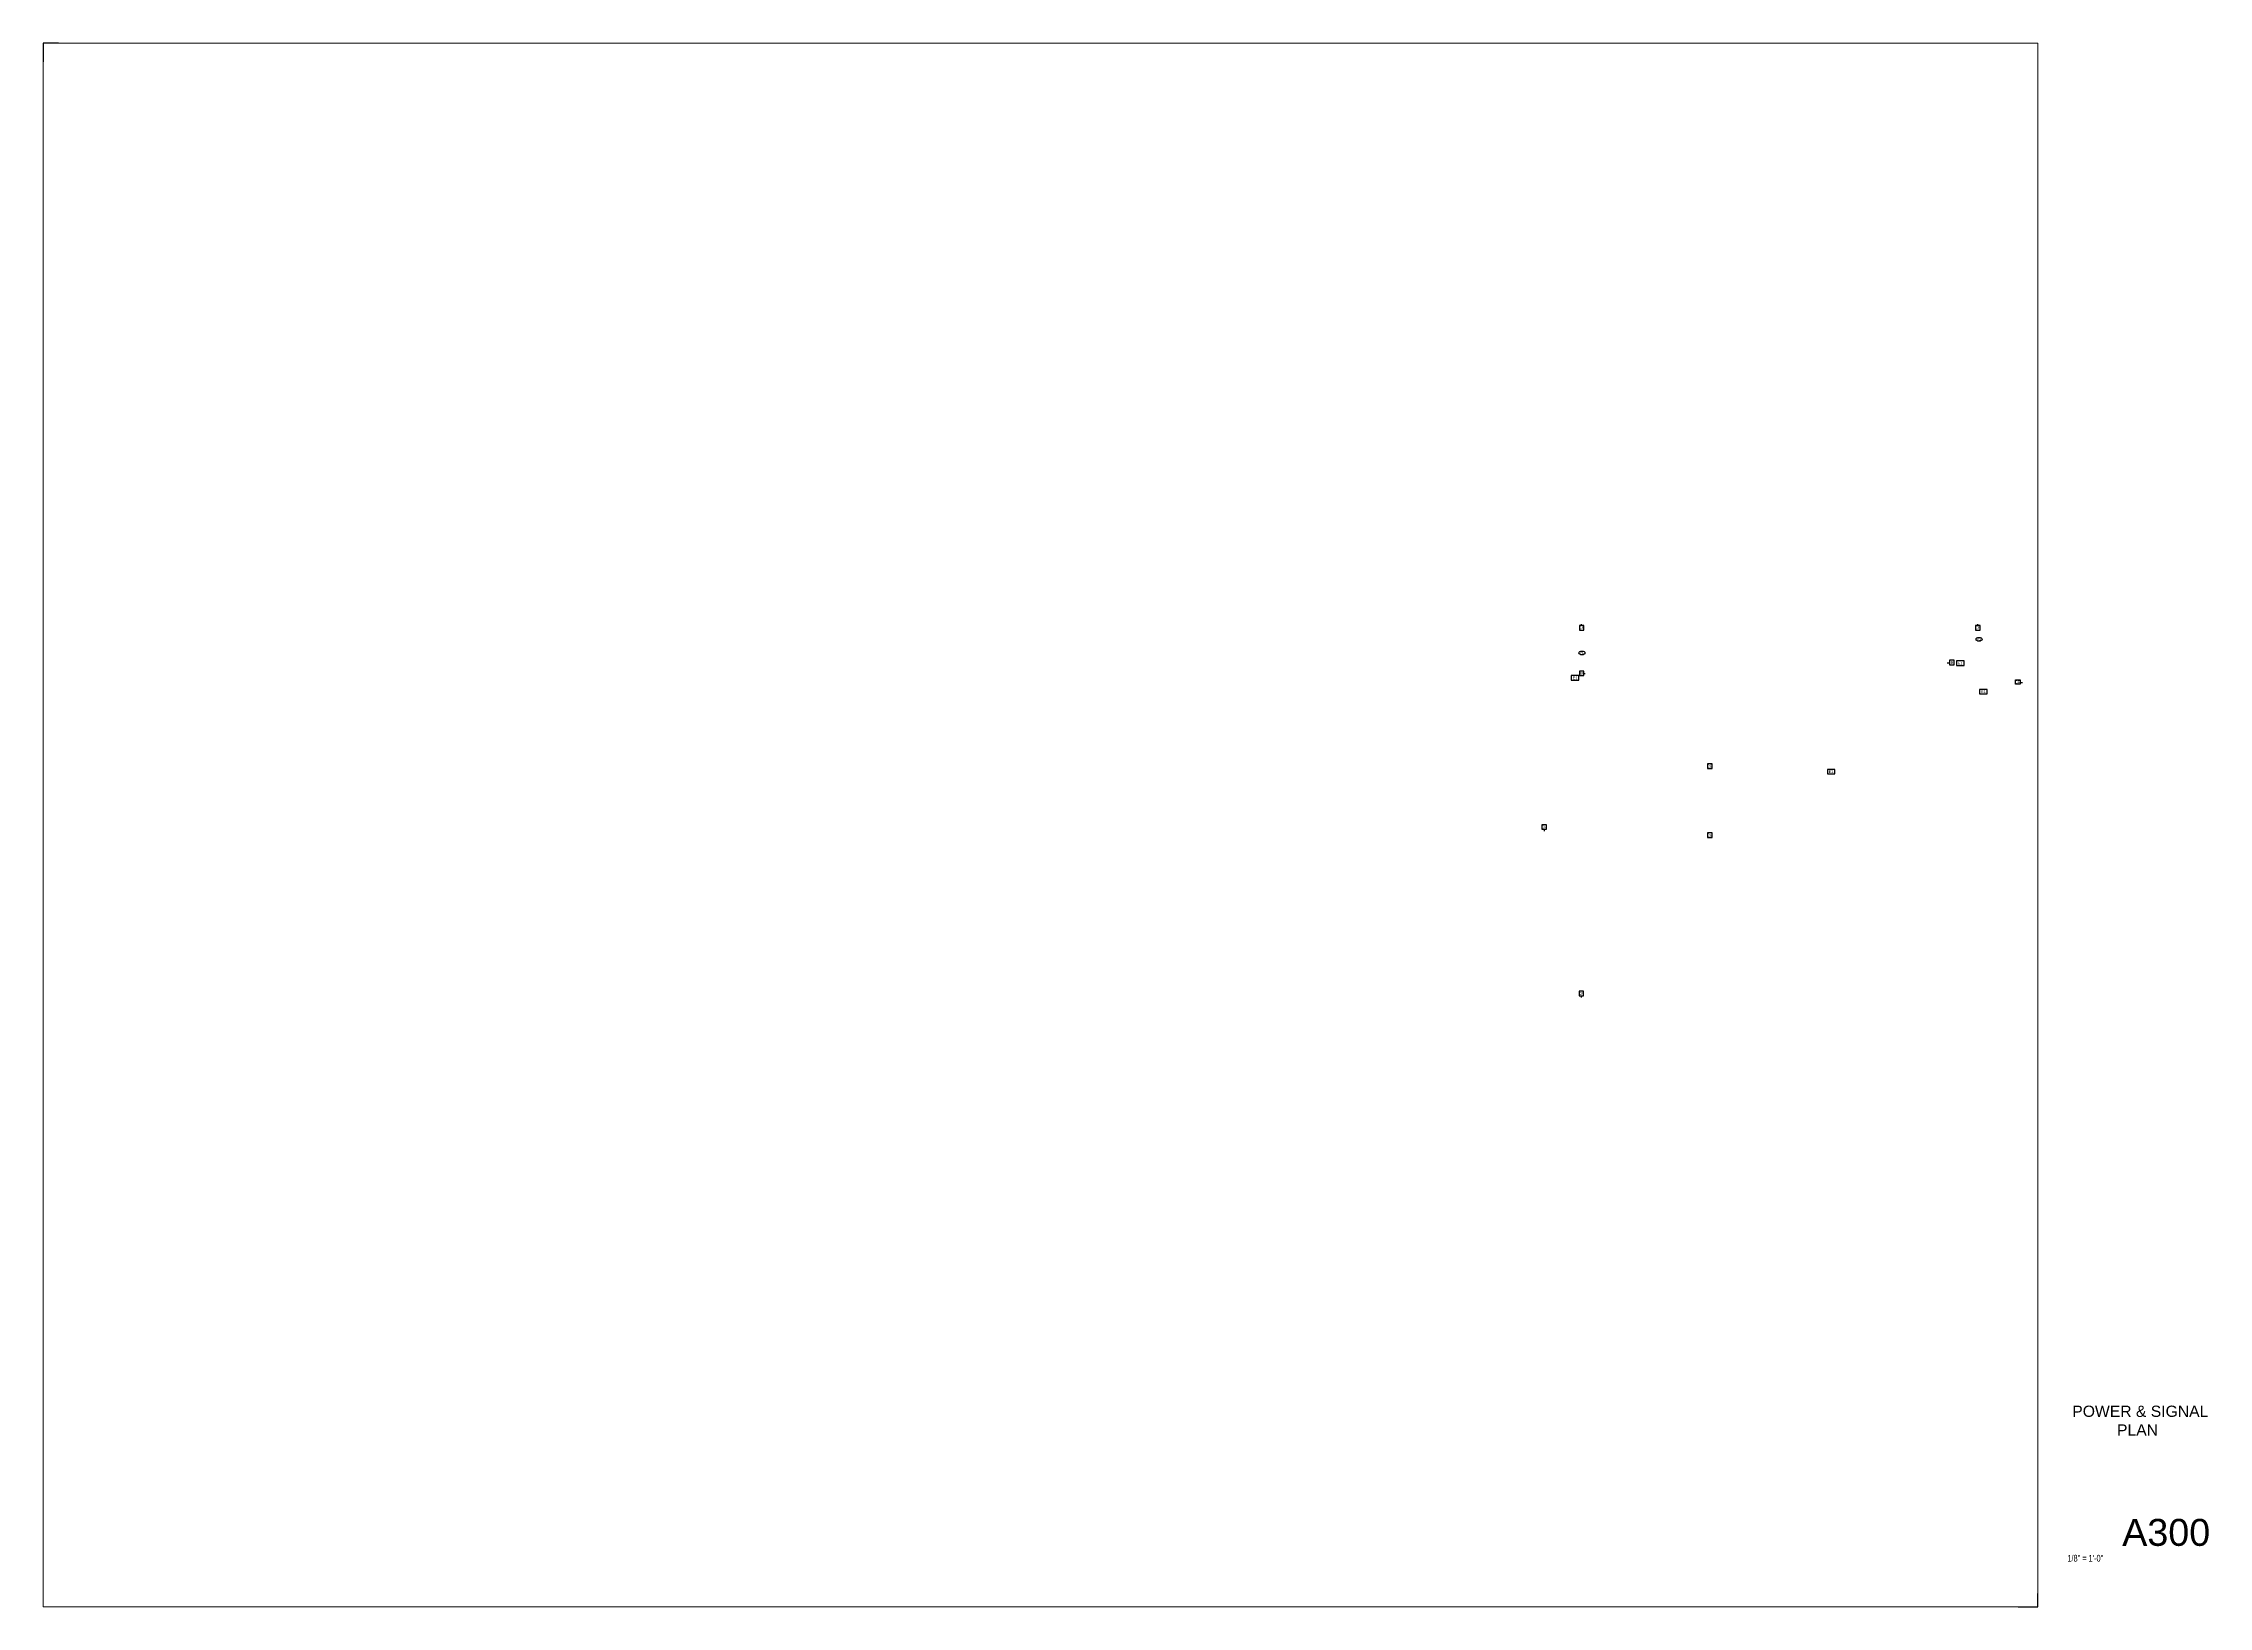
# Paper-space layout 'A300 - POWER AND SIGNAL PLAN 30x42' of a CAD drawing. Header units: inches. Extents: x 1.5 to 41.6, y 0.5 to 29.5.
# The model-space entities are those that its viewports show. They can reach past a viewport. Long polylines and large blocks are cut down to what shows.
import ezdxf
from ezdxf.enums import TextEntityAlignment as Align

# ---------------------------------------------------------------- set-up
doc = ezdxf.new("R2010")
doc.units = ezdxf.units.IN
doc.header["$LTSCALE"] = 96
doc.header["$MEASUREMENT"] = 0
for name, color, linetype in [('A-Anno-PwrS', 7, 'Continuous'), ('A-Powr-Exst', 15, 'Continuous'), ('A-Powr-Neww', 4, 'Continuous'), ('Legend 300$0$A-Powr-Neww', 4, 'Continuous'), ('TTLB', 254, 'Continuous')]:
    doc.layers.add(name, color=color, linetype=linetype)
doc.layers.add('Viewport', color=14, linetype='Continuous', plot=False)
doc.styles.add('OTJ_Title1', font='swiss.ttf')
doc.styles.add('XFINE', font='helvlght.shx', dxfattribs={"width": 0.85, "bigfont": 'special.shx'})
doc.styles.add('XFINE_0', font='swissl.ttf')
doc.styles.add('XFINE_1', font='swissl.ttf', dxfattribs={"height": 1.25})
doc.styles.add('XFINE_1-8', font='swissl.ttf', dxfattribs={"height": 10})
doc.styles.add('XFINE_6', font='swissl.ttf', dxfattribs={"height": 0.208333})

# ---------------------------------------------------------------- blocks, each defined once
blk = doc.blocks.new('A$C66E010E5')
at = {"layer": 'TTLB', "color": 7, "style": 'OTJ_Title1', "width": 0.7}
blk.add_attdef('SHEET', text='', height=0.5, dxfattribs=at).set_placement((1.708, 0.542), align=Align.MIDDLE_CENTER)
at = {"layer": 'TTLB', "color": 7, "style": 'XFINE', "width": 0.75}
blk.add_attdef('SCALE', text='', height=0.125, dxfattribs=at).set_placement((0.208, 0.125), align=Align.TOP_CENTER)
blk = doc.blocks.new('A$C63DA0F89')
at = {"color": 0, "linetype": 'ByBlock', "lineweight": -2}
blk.add_lwpolyline([(8.8, 0), (24.8, 0), (24.8, 16), (8.8, 16)], close=True, dxfattribs=at)
at = {"color": 0, "linetype": 'ByBlock', "lineweight": -2, "style": 'OTJ_Title1', "flags": 8}
blk.add_attdef('CODE', text='', height=8, dxfattribs=at).set_placement((16.8, 8), align=Align.MIDDLE)
blk = doc.blocks.new('A$C727C1CD3')
at = {"color": 0, "linetype": 'ByBlock', "lineweight": -2}
blk.add_ellipse((13.7, 6.7), major_axis=(10.8, 0), ratio=0.619048, dxfattribs=at)
at = {"layer": 'Legend 300$0$A-Powr-Neww', "style": 'XFINE_1', "width": 0.8, "flags": 8}
blk.add_attdef('EQUIP', text='', height=8, dxfattribs=at).set_placement((15, 7), align=Align.MIDDLE)
blk = doc.blocks.new('multi-note')
at = {"color": 4}
blk.add_lwpolyline([(-1.67, -1), (1.67, -1), (1.67, 1), (-1.67, 1)], close=True, dxfattribs=at)
at = {"color": 0, "style": 'XFINE_0', "width": 0.8}
blk.add_attdef('MULTI-NOTE', text='', height=1, dxfattribs=at).set_placement((0, 0), align=Align.MIDDLE_CENTER)

msp = doc.modelspace()

# ---------------------------------------------------------------- linework, layer by layer
at = {"layer": 'A-Powr-Exst'}
for p, q in [((566, 1120.2), (566, 1122.5)), ((1271.2, 1120.2), (1271.2, 1122.5)), ((1221, 1053.4), (1216.7, 1053.4)), ((570, 1035), (572.5, 1035)), ((1346.3, 1018.5), (1350.5, 1018.5)), ((499.5, 757.5), (499.5, 754)), ((565.4, 460.8), (565.4, 458))]:
    msp.add_line(p, q, dxfattribs=at)

# ---------------------------------------------------------------- block references
at = {"layer": 'A-Anno-PwrS'}
ref = msp.add_blockref('A$C727C1CD3', (1266.7, 1092.3), dxfattribs=dict(at, xscale=0.5, yscale=0.5, zscale=0.5))
ref.add_attrib('EQUIP', 'P1', dxfattribs={"layer": 'Legend 300$0$A-Powr-Neww', "height": 4, "style": 'XFINE_1', "width": 0.8, "flags": 8}).set_placement((1273.3, 1095.8), align=Align.MIDDLE)
ref = msp.add_blockref('A$C727C1CD3', (559.7, 1068), dxfattribs=dict(at, xscale=0.5, yscale=0.5, zscale=0.5))
ref.add_attrib('EQUIP', 'P1', dxfattribs={"layer": 'Legend 300$0$A-Powr-Neww', "height": 4, "style": 'XFINE_1', "width": 0.8, "flags": 8}).set_placement((566.3, 1071.4), align=Align.MIDDLE)
ref = msp.add_blockref('multi-note', (1240, 1053), dxfattribs=dict(at, xscale=4, yscale=4, zscale=4))
ref.add_attrib('MULTI-NOTE', 'E1', dxfattribs={"layer": '0', "color": 0, "height": 5, "style": 'XFINE_1-8'}).set_placement((1240, 1053), align=Align.MIDDLE_CENTER)
ref = msp.add_blockref('multi-note', (554.4, 1026.9), dxfattribs=dict(at, xscale=4, yscale=4, zscale=4))
ref.add_attrib('MULTI-NOTE', 'E1', dxfattribs={"layer": '0', "color": 0, "height": 5, "style": 'XFINE_1-8'}).set_placement((554.4, 1026.9), align=Align.MIDDLE_CENTER)
ref = msp.add_blockref('multi-note', (1281, 1002.4), dxfattribs=dict(at, xscale=4, yscale=4, zscale=4))
ref.add_attrib('MULTI-NOTE', 'E1', dxfattribs={"layer": '0', "color": 0, "height": 5, "style": 'XFINE_1-8'}).set_placement((1281, 1002.4), align=Align.MIDDLE_CENTER)
ref = msp.add_blockref('multi-note', (1010.3, 859.9), dxfattribs=dict(at, xscale=4, yscale=4, zscale=4))
ref.add_attrib('MULTI-NOTE', 'E1', dxfattribs={"layer": '0', "color": 0, "height": 5, "style": 'XFINE_1-8'}).set_placement((1010.3, 859.9), align=Align.MIDDLE_CENTER)
at = {"layer": 'A-Powr-Exst'}
ref = msp.add_blockref('A$C63DA0F89', (557.6, 1112.2), dxfattribs=dict(at, xscale=0.5, yscale=0.5, zscale=0.5))
ref.add_attrib('CODE', 'CR', dxfattribs={"layer": '0', "color": 0, "linetype": 'ByBlock', "lineweight": -2, "height": 5, "style": 'OTJ_Title1', "width": 0.8, "flags": 8}).set_placement((566, 1116.2), align=Align.MIDDLE)
ref = msp.add_blockref('A$C63DA0F89', (1262.8, 1112.2), dxfattribs=dict(at, xscale=0.5, yscale=0.5, zscale=0.5))
ref.add_attrib('CODE', 'CR', dxfattribs={"layer": '0', "color": 0, "linetype": 'ByBlock', "lineweight": -2, "height": 5, "style": 'OTJ_Title1', "width": 0.8, "flags": 8}).set_placement((1271.2, 1116.2), align=Align.MIDDLE)
ref = msp.add_blockref('A$C63DA0F89', (1216.6, 1050.4), dxfattribs=dict(at, xscale=0.5, yscale=0.5, zscale=0.5))
ref.add_attrib('CODE', 'B', dxfattribs={"layer": '0', "color": 0, "linetype": 'ByBlock', "lineweight": -2, "height": 5, "style": 'OTJ_Title1', "width": 0.8, "flags": 8}).set_placement((1225, 1054.4), align=Align.MIDDLE)
ref = msp.add_blockref('A$C63DA0F89', (557.6, 1031), dxfattribs=dict(at, xscale=0.5, yscale=0.5, zscale=0.5))
ref.add_attrib('CODE', 'B', dxfattribs={"layer": '0', "color": 0, "linetype": 'ByBlock', "lineweight": -2, "height": 5, "style": 'OTJ_Title1', "width": 0.8, "flags": 8}).set_placement((566, 1035), align=Align.MIDDLE)
ref = msp.add_blockref('A$C63DA0F89', (1350.7, 1015.5), dxfattribs=dict(at, xscale=-0.5, yscale=0.5, zscale=0.5))
ref.add_attrib('CODE', 'CR', dxfattribs={"layer": '0', "color": 0, "linetype": 'ByBlock', "lineweight": -2, "height": 5, "style": 'OTJ_Title1', "width": 0.8, "flags": 8}).set_placement((1342.3, 1019.5), align=Align.MIDDLE)
ref = msp.add_blockref('A$C63DA0F89', (491.1, 757.5), dxfattribs=dict(at, xscale=0.5, yscale=0.5, zscale=0.5))
ref.add_attrib('CODE', 'CR', dxfattribs={"layer": '0', "color": 0, "linetype": 'ByBlock', "lineweight": -2, "height": 5, "style": 'OTJ_Title1', "width": 0.8, "flags": 8}).set_placement((499.5, 761.5), align=Align.MIDDLE)
ref = msp.add_blockref('A$C63DA0F89', (557, 460.8), dxfattribs=dict(at, xscale=0.5, yscale=0.5, zscale=0.5))
ref.add_attrib('CODE', 'CR', dxfattribs={"layer": '0', "color": 0, "linetype": 'ByBlock', "lineweight": -2, "height": 5, "style": 'OTJ_Title1', "width": 0.8, "flags": 8}).set_placement((565.4, 464.8), align=Align.MIDDLE)
at = {"layer": 'A-Powr-Neww'}
ref = msp.add_blockref('A$C63DA0F89', (785.9, 865.6), dxfattribs=dict(at, xscale=0.5, yscale=0.5, zscale=0.5))
ref.add_attrib('CODE', 'CB', dxfattribs={"layer": '0', "color": 0, "linetype": 'ByBlock', "lineweight": -2, "height": 5, "style": 'OTJ_Title1', "width": 0.8, "flags": 8}).set_placement((794.3, 869.6), align=Align.MIDDLE)
ref = msp.add_blockref('A$C63DA0F89', (785.9, 742.8), dxfattribs=dict(at, xscale=0.5, yscale=0.5, zscale=0.5))
ref.add_attrib('CODE', 'CB', dxfattribs={"layer": '0', "color": 0, "linetype": 'ByBlock', "lineweight": -2, "height": 5, "style": 'OTJ_Title1', "width": 0.8, "flags": 8}).set_placement((794.3, 746.7), align=Align.MIDDLE)

psp = doc.layouts.new('A300 - POWER AND SIGNAL PLAN 30x42')

# ---------------------------------------------------------------- linework, layer by layer
at = {"layer": 'DefPoints'}
for points in [[(1.781, 29.501), (1.497, 29.501), (1.497, 29.158)], [(38.112, 0.498), (38.473, 0.498), (38.473, 0.746)], [(38.112, 0.498), (38.473, 0.498), (38.473, 0.746)]]:
    psp.add_lwpolyline(points, dxfattribs=at)

# ---------------------------------------------------------------- block references
ref = psp.add_blockref('A$C66E010E5', (39.148, 1.335))
ref.add_attrib('SHEET', 'A300', dxfattribs={"layer": 'TTLB', "color": 7, "height": 0.5, "style": 'OTJ_Title1'}).set_placement((40.856, 1.877), align=Align.MIDDLE_CENTER)
ref.add_attrib('SCALE', '1/8" = 1\'-0"', dxfattribs={"layer": 'TTLB', "color": 7, "height": 0.125, "style": 'XFINE', "width": 0.75}).set_placement((39.356, 1.46), align=Align.TOP_CENTER)

# ---------------------------------------------------------------- texts
at = {"insert": (38.786, 4.228), "char_height": 0.20833, "attachment_point": 1, "style": 'XFINE_6'}
psp.add_mtext_dynamic_manual_height_columns('\\pi0.32855;POWER & SIGNAL \\P\\pi1.1581;PLAN', width=2.97762, gutter_width=0.417, heights=[1.555], dxfattribs=at)

# ---------------------------------------------------------------- viewports
at = {"layer": 'Viewport'}
psp.add_viewport(center=(19.985, 14.999), size=(36.976, 29.00289), view_center_point=(-397.103, 764.892), view_height=2784.2771, dxfattribs=at)

doc.saveas('drawing.dxf')
